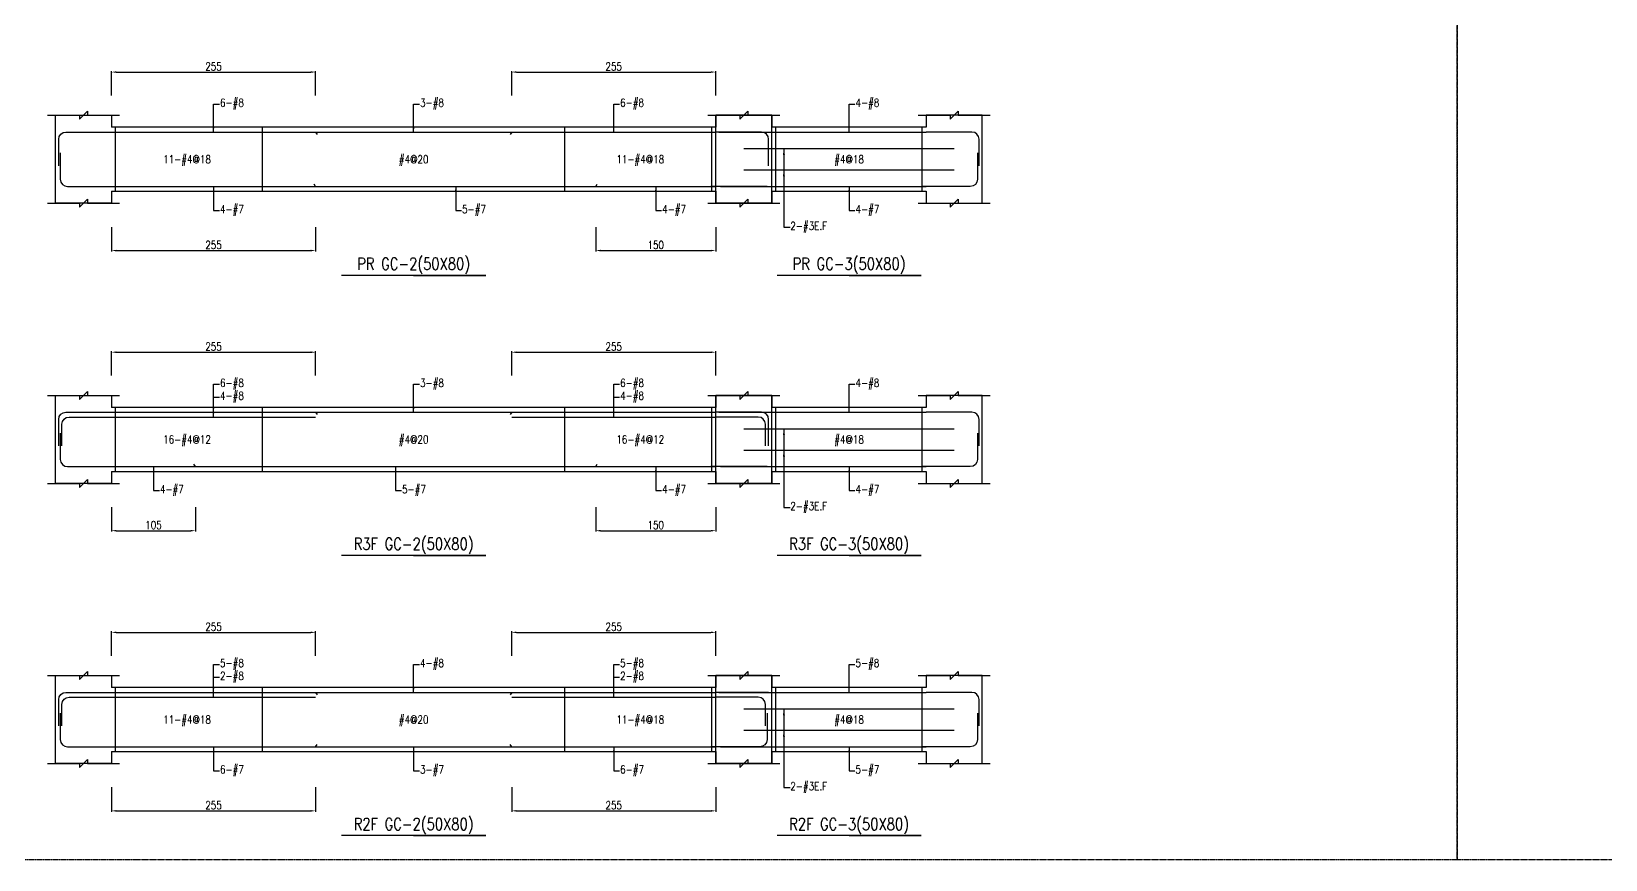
# Model space of a CAD drawing. Header units: millimetres. Extents: x 0 to 84580, y -12276 to 4373.
# Drawn here: x 27593 to 29560, y 0 to 1034 of the extents above; entities that cross this region are included whole.
import ezdxf
from ezdxf.enums import TextEntityAlignment as Align

# ---------------------------------------------------------------- set-up
doc = ezdxf.new("R2010")
doc.units = ezdxf.units.MM
doc.header["$MEASUREMENT"] = 0
doc.linetypes.add('CENTER', pattern=[2, 1.25, -0.25, 0.25, -0.25])
for name, color, linetype in [('S-DIM', 2, 'Continuous'), ('S-GRID', 1, 'CENTER'), ('S-LEADER', 2, 'Continuous'), ('S-RC', 130, 'Continuous'), ('S-REINF', 6, 'Continuous'), ('S-TEXT', 2, 'Continuous')]:
    doc.layers.add(name, color=color, linetype=linetype)
doc.styles.add('CS4', font='romans.shx', dxfattribs={"width": 0.8, "bigfont": 'lsp.shx'})
doc.styles.get("Standard").update_dxf_attribs({"font": 'arial.ttf'})
doc.dimstyles.new('ISO-25', dxfattribs={"dimtxt": 2.5, "dimasz": 2.5, "dimexe": 1.25, "dimexo": 0.625, "dimtad": 1, "dimtxsty": 'Standard', "dimcen": 2.5, "dimadec": 0, "dimazin": 0, "dimtfac": 1, "dimtmove": 0, "dimatfit": 3, "dimfxl": 0, "dimarcsym": 0})

# ---------------------------------------------------------------- blocks, each defined once
blk = doc.blocks.new('*D116')
at = {"layer": 'DEFPOINTS', "color": 0, "transparency": 16777216}
for p in [(27947.8, 283.8), (27692.8, 253.8), (27947.8, 253.8)]:
    blk.add_point(p, dxfattribs=at)
at = {"layer": 'S-DIM', "color": 0, "lineweight": -2, "transparency": 16777216}
for p, q in [((27692.8, 254.5), (27692.8, 285.1)), ((27698.8, 283.8), (27941.8, 283.8)), ((27947.8, 254.5), (27947.8, 285.1))]:
    blk.add_line(p, q, dxfattribs=at)
at = {"layer": 'S-DIM', "color": 0, "transparency": 16777216}
for points in [[(27698.8, 284.8), (27698.8, 282.8), (27692.8, 283.8)], [(27941.8, 284.8), (27941.8, 282.8), (27947.8, 283.8)]]:
    blk.add_solid(points, dxfattribs=at)
at = {"layer": 'S-DIM', "color": 0, "transparency": 16777216, "insert": (27820.3, 290.8), "char_height": 10, "attachment_point": 5, "style": 'CS4'}
blk.add_mtext('255', dxfattribs=at)
blk = doc.blocks.new('*D117')
at = {"layer": 'DEFPOINTS', "color": 0, "transparency": 16777216}
for p in [(28447.8, 283.8), (28192.8, 253.8), (28447.8, 253.8)]:
    blk.add_point(p, dxfattribs=at)
at = {"layer": 'S-DIM', "color": 0, "lineweight": -2, "transparency": 16777216}
for p, q in [((28192.8, 254.5), (28192.8, 285.1)), ((28198.8, 283.8), (28441.8, 283.8)), ((28447.8, 254.5), (28447.8, 285.1))]:
    blk.add_line(p, q, dxfattribs=at)
at = {"layer": 'S-DIM', "color": 0, "transparency": 16777216}
for points in [[(28198.8, 284.8), (28198.8, 282.8), (28192.8, 283.8)], [(28441.8, 284.8), (28441.8, 282.8), (28447.8, 283.8)]]:
    blk.add_solid(points, dxfattribs=at)
at = {"layer": 'S-DIM', "color": 0, "transparency": 16777216, "insert": (28320.3, 290.8), "char_height": 10, "attachment_point": 5, "style": 'CS4'}
blk.add_mtext('255', dxfattribs=at)
blk = doc.blocks.new('*D118')
at = {"layer": 'DEFPOINTS', "color": 0, "transparency": 16777216}
for p in [(27692.8, 90.8), (27947.8, 90.8), (27947.8, 60.8)]:
    blk.add_point(p, dxfattribs=at)
at = {"layer": 'S-DIM', "color": 0, "lineweight": -2, "transparency": 16777216}
for p, q in [((27692.8, 90.2), (27692.8, 59.6)), ((27947.8, 90.2), (27947.8, 59.6)), ((27698.8, 60.8), (27941.8, 60.8))]:
    blk.add_line(p, q, dxfattribs=at)
at = {"layer": 'S-DIM', "color": 0, "transparency": 16777216}
for points in [[(27698.8, 61.8), (27698.8, 59.8), (27692.8, 60.8)], [(27941.8, 61.8), (27941.8, 59.8), (27947.8, 60.8)]]:
    blk.add_solid(points, dxfattribs=at)
at = {"layer": 'S-DIM', "color": 0, "transparency": 16777216, "insert": (27820.3, 67.8), "char_height": 10, "attachment_point": 5, "style": 'CS4'}
blk.add_mtext('255', dxfattribs=at)
blk = doc.blocks.new('*D119')
at = {"layer": 'DEFPOINTS', "color": 0, "transparency": 16777216}
for p in [(28192.8, 90.8), (28447.8, 90.8), (28447.8, 60.8)]:
    blk.add_point(p, dxfattribs=at)
at = {"layer": 'S-DIM', "color": 0, "lineweight": -2, "transparency": 16777216}
for p, q in [((28192.8, 90.2), (28192.8, 59.6)), ((28447.8, 90.2), (28447.8, 59.6)), ((28198.8, 60.8), (28441.8, 60.8))]:
    blk.add_line(p, q, dxfattribs=at)
at = {"layer": 'S-DIM', "color": 0, "transparency": 16777216}
for points in [[(28198.8, 61.8), (28198.8, 59.8), (28192.8, 60.8)], [(28441.8, 61.8), (28441.8, 59.8), (28447.8, 60.8)]]:
    blk.add_solid(points, dxfattribs=at)
at = {"layer": 'S-DIM', "color": 0, "transparency": 16777216, "insert": (28320.3, 67.8), "char_height": 10, "attachment_point": 5, "style": 'CS4'}
blk.add_mtext('255', dxfattribs=at)
blk = doc.blocks.new('*D120')
at = {"layer": 'DEFPOINTS', "color": 0, "transparency": 16777216}
for p in [(27947.8, 633.8), (27692.8, 603.8), (27947.8, 603.8)]:
    blk.add_point(p, dxfattribs=at)
at = {"layer": 'S-DIM', "color": 0, "lineweight": -2, "transparency": 16777216}
for p, q in [((27692.8, 604.5), (27692.8, 635.1)), ((27698.8, 633.8), (27941.8, 633.8)), ((27947.8, 604.5), (27947.8, 635.1))]:
    blk.add_line(p, q, dxfattribs=at)
at = {"layer": 'S-DIM', "color": 0, "transparency": 16777216}
for points in [[(27698.8, 634.8), (27698.8, 632.8), (27692.8, 633.8)], [(27941.8, 634.8), (27941.8, 632.8), (27947.8, 633.8)]]:
    blk.add_solid(points, dxfattribs=at)
at = {"layer": 'S-DIM', "color": 0, "transparency": 16777216, "insert": (27820.3, 640.8), "char_height": 10, "attachment_point": 5, "style": 'CS4'}
blk.add_mtext('255', dxfattribs=at)
blk = doc.blocks.new('*D121')
at = {"layer": 'DEFPOINTS', "color": 0, "transparency": 16777216}
for p in [(28447.8, 633.8), (28192.8, 603.8), (28447.8, 603.8)]:
    blk.add_point(p, dxfattribs=at)
at = {"layer": 'S-DIM', "color": 0, "lineweight": -2, "transparency": 16777216}
for p, q in [((28192.8, 604.5), (28192.8, 635.1)), ((28198.8, 633.8), (28441.8, 633.8)), ((28447.8, 604.5), (28447.8, 635.1))]:
    blk.add_line(p, q, dxfattribs=at)
at = {"layer": 'S-DIM', "color": 0, "transparency": 16777216}
for points in [[(28198.8, 634.8), (28198.8, 632.8), (28192.8, 633.8)], [(28441.8, 634.8), (28441.8, 632.8), (28447.8, 633.8)]]:
    blk.add_solid(points, dxfattribs=at)
at = {"layer": 'S-DIM', "color": 0, "transparency": 16777216, "insert": (28320.3, 640.8), "char_height": 10, "attachment_point": 5, "style": 'CS4'}
blk.add_mtext('255', dxfattribs=at)
blk = doc.blocks.new('*D122')
at = {"layer": 'DEFPOINTS', "color": 0, "transparency": 16777216}
for p in [(27692.8, 440.8), (27797.8, 440.8), (27797.8, 410.8)]:
    blk.add_point(p, dxfattribs=at)
at = {"layer": 'S-DIM', "color": 0, "lineweight": -2, "transparency": 16777216}
for p, q in [((27692.8, 440.2), (27692.8, 409.6)), ((27797.8, 440.2), (27797.8, 409.6)), ((27698.8, 410.8), (27791.8, 410.8))]:
    blk.add_line(p, q, dxfattribs=at)
at = {"layer": 'S-DIM', "color": 0, "transparency": 16777216}
for points in [[(27698.8, 411.8), (27698.8, 409.8), (27692.8, 410.8)], [(27791.8, 411.8), (27791.8, 409.8), (27797.8, 410.8)]]:
    blk.add_solid(points, dxfattribs=at)
at = {"layer": 'S-DIM', "color": 0, "transparency": 16777216, "insert": (27745.3, 417.8), "char_height": 10, "attachment_point": 5, "style": 'CS4'}
blk.add_mtext('105', dxfattribs=at)
blk = doc.blocks.new('*D123')
at = {"layer": 'DEFPOINTS', "color": 0, "transparency": 16777216}
for p in [(28297.8, 440.8), (28447.8, 440.8), (28447.8, 410.8)]:
    blk.add_point(p, dxfattribs=at)
at = {"layer": 'S-DIM', "color": 0, "lineweight": -2, "transparency": 16777216}
for p, q in [((28297.8, 440.2), (28297.8, 409.6)), ((28447.8, 440.2), (28447.8, 409.6)), ((28303.8, 410.8), (28441.8, 410.8))]:
    blk.add_line(p, q, dxfattribs=at)
at = {"layer": 'S-DIM', "color": 0, "transparency": 16777216}
for points in [[(28303.8, 411.8), (28303.8, 409.8), (28297.8, 410.8)], [(28441.8, 411.8), (28441.8, 409.8), (28447.8, 410.8)]]:
    blk.add_solid(points, dxfattribs=at)
at = {"layer": 'S-DIM', "color": 0, "transparency": 16777216, "insert": (28372.8, 417.8), "char_height": 10, "attachment_point": 5, "style": 'CS4'}
blk.add_mtext('150', dxfattribs=at)
blk = doc.blocks.new('*D124')
at = {"layer": 'DEFPOINTS', "color": 0, "transparency": 16777216}
for p in [(27947.8, 983.8), (27692.8, 953.8), (27947.8, 953.8)]:
    blk.add_point(p, dxfattribs=at)
at = {"layer": 'S-DIM', "color": 0, "lineweight": -2, "transparency": 16777216}
for p, q in [((27692.8, 954.5), (27692.8, 985.1)), ((27698.8, 983.8), (27941.8, 983.8)), ((27947.8, 954.5), (27947.8, 985.1))]:
    blk.add_line(p, q, dxfattribs=at)
at = {"layer": 'S-DIM', "color": 0, "transparency": 16777216}
for points in [[(27698.8, 984.8), (27698.8, 982.8), (27692.8, 983.8)], [(27941.8, 984.8), (27941.8, 982.8), (27947.8, 983.8)]]:
    blk.add_solid(points, dxfattribs=at)
at = {"layer": 'S-DIM', "color": 0, "transparency": 16777216, "insert": (27820.3, 990.8), "char_height": 10, "attachment_point": 5, "style": 'CS4'}
blk.add_mtext('255', dxfattribs=at)
blk = doc.blocks.new('*D128')
at = {"layer": 'DEFPOINTS', "color": 0, "transparency": 16777216}
for p in [(28447.8, 983.8), (28192.8, 953.8), (28447.8, 953.8)]:
    blk.add_point(p, dxfattribs=at)
at = {"layer": 'S-DIM', "color": 0, "lineweight": -2, "transparency": 16777216}
for p, q in [((28192.8, 954.5), (28192.8, 985.1)), ((28198.8, 983.8), (28441.8, 983.8)), ((28447.8, 954.5), (28447.8, 985.1))]:
    blk.add_line(p, q, dxfattribs=at)
at = {"layer": 'S-DIM', "color": 0, "transparency": 16777216}
for points in [[(28198.8, 984.8), (28198.8, 982.8), (28192.8, 983.8)], [(28441.8, 984.8), (28441.8, 982.8), (28447.8, 983.8)]]:
    blk.add_solid(points, dxfattribs=at)
at = {"layer": 'S-DIM', "color": 0, "transparency": 16777216, "insert": (28320.3, 990.8), "char_height": 10, "attachment_point": 5, "style": 'CS4'}
blk.add_mtext('255', dxfattribs=at)
blk = doc.blocks.new('*D129')
at = {"layer": 'DEFPOINTS', "color": 0, "transparency": 16777216}
for p in [(27692.8, 790.8), (27947.8, 790.8), (27947.8, 760.8)]:
    blk.add_point(p, dxfattribs=at)
at = {"layer": 'S-DIM', "color": 0, "lineweight": -2, "transparency": 16777216}
for p, q in [((27692.8, 790.2), (27692.8, 759.6)), ((27947.8, 790.2), (27947.8, 759.6)), ((27698.8, 760.8), (27941.8, 760.8))]:
    blk.add_line(p, q, dxfattribs=at)
at = {"layer": 'S-DIM', "color": 0, "transparency": 16777216}
for points in [[(27698.8, 761.8), (27698.8, 759.8), (27692.8, 760.8)], [(27941.8, 761.8), (27941.8, 759.8), (27947.8, 760.8)]]:
    blk.add_solid(points, dxfattribs=at)
at = {"layer": 'S-DIM', "color": 0, "transparency": 16777216, "insert": (27820.3, 767.8), "char_height": 10, "attachment_point": 5, "style": 'CS4'}
blk.add_mtext('255', dxfattribs=at)
blk = doc.blocks.new('*D130')
at = {"layer": 'DEFPOINTS', "color": 0, "transparency": 16777216}
for p in [(28297.8, 790.8), (28447.8, 790.8), (28447.8, 760.8)]:
    blk.add_point(p, dxfattribs=at)
at = {"layer": 'S-DIM', "color": 0, "lineweight": -2, "transparency": 16777216}
for p, q in [((28297.8, 790.2), (28297.8, 759.6)), ((28447.8, 790.2), (28447.8, 759.6)), ((28303.8, 760.8), (28441.8, 760.8))]:
    blk.add_line(p, q, dxfattribs=at)
at = {"layer": 'S-DIM', "color": 0, "transparency": 16777216}
for points in [[(28303.8, 761.8), (28303.8, 759.8), (28297.8, 760.8)], [(28441.8, 761.8), (28441.8, 759.8), (28447.8, 760.8)]]:
    blk.add_solid(points, dxfattribs=at)
at = {"layer": 'S-DIM', "color": 0, "transparency": 16777216, "insert": (28372.8, 767.8), "char_height": 10, "attachment_point": 5, "style": 'CS4'}
blk.add_mtext('150', dxfattribs=at)

msp = doc.modelspace()

# ---------------------------------------------------------------- linework, layer by layer
at = {"layer": 'S-GRID'}
for points in [[(26145, 0), (29374, 0), (29374, 2069), (26145, 2069), (26145, 0)], [(29374, 0), (32603, 0), (32603, 2069), (29374, 2069), (29374, 0)]]:
    msp.add_lwpolyline(points, dxfattribs=at)
at = {"layer": 'S-RC'}
for points in [[(27612.824, 929.827), (27652.824, 929.82), (27652.823, 924.82), (27662.825, 934.818), (27662.824, 929.818), (27702.824, 929.81)], [(27692.824, 834.827), (27692.824, 819.827), (27622.824, 819.827), (27622.824, 929.827), (27692.824, 929.827), (27692.824, 914.827)], [(28437.724, 929.827), (28477.824, 929.82), (28477.823, 924.82), (28487.825, 934.818), (28487.824, 929.818), (28527.924, 929.81)], [(28437.824, 929.827), (28477.824, 929.82), (28477.823, 924.82), (28487.825, 934.818), (28487.824, 929.818), (28527.824, 929.81)], [(28517.924, 834.827), (28517.924, 819.827), (28447.724, 819.827), (28447.724, 929.827), (28517.924, 929.827), (28517.924, 914.827)], [(28447.824, 834.827), (28447.824, 819.827), (28517.824, 819.827), (28517.824, 929.827), (28447.824, 929.827), (28447.824, 914.827)], [(28700.824, 929.827), (28740.824, 929.82), (28740.823, 924.82), (28750.825, 934.818), (28750.824, 929.818), (28790.824, 929.81)], [(28710.824, 834.827), (28710.824, 819.827), (28780.824, 819.827), (28780.824, 929.827), (28710.824, 929.827), (28710.824, 914.827)], [(28447.824, 914.827), (27692.824, 914.827)], [(28710.824, 914.827), (28517.924, 914.827)], [(27692.824, 834.827), (28447.824, 834.827)], [(28517.924, 834.827), (28710.824, 834.827)], [(27612.824, 819.827), (27652.824, 819.82), (27652.823, 814.82), (27662.825, 824.818), (27662.824, 819.818), (27702.824, 819.81)], [(28437.724, 819.827), (28477.824, 819.82), (28477.823, 814.82), (28487.825, 824.818), (28487.824, 819.818), (28527.924, 819.81)], [(28437.824, 819.827), (28477.824, 819.82), (28477.823, 814.82), (28487.825, 824.818), (28487.824, 819.818), (28527.824, 819.81)], [(28700.824, 819.827), (28740.824, 819.82), (28740.823, 814.82), (28750.825, 824.818), (28750.824, 819.818), (28790.824, 819.81)], [(28070.324, 729.827), (28160.324, 729.827), (27980.324, 729.827)], [(28614.324, 729.827), (28704.324, 729.827), (28524.324, 729.827)], [(27612.824, 579.827), (27652.824, 579.82), (27652.823, 574.82), (27662.825, 584.818), (27662.824, 579.818), (27702.824, 579.81)], [(27692.824, 484.827), (27692.824, 469.827), (27622.824, 469.827), (27622.824, 579.827), (27692.824, 579.827), (27692.824, 564.827)], [(28437.724, 579.827), (28477.824, 579.82), (28477.823, 574.82), (28487.825, 584.818), (28487.824, 579.818), (28527.924, 579.81)], [(28437.824, 579.827), (28477.824, 579.82), (28477.823, 574.82), (28487.825, 584.818), (28487.824, 579.818), (28527.824, 579.81)], [(28517.924, 484.827), (28517.924, 469.827), (28447.724, 469.827), (28447.724, 579.827), (28517.924, 579.827), (28517.924, 564.827)], [(28447.824, 484.827), (28447.824, 469.827), (28517.824, 469.827), (28517.824, 579.827), (28447.824, 579.827), (28447.824, 564.827)], [(28700.824, 579.827), (28740.824, 579.82), (28740.823, 574.82), (28750.825, 584.818), (28750.824, 579.818), (28790.824, 579.81)], [(28710.824, 484.827), (28710.824, 469.827), (28780.824, 469.827), (28780.824, 579.827), (28710.824, 579.827), (28710.824, 564.827)], [(28447.824, 564.827), (27692.824, 564.827)], [(28710.824, 564.827), (28517.924, 564.827)], [(27612.824, 469.827), (27652.824, 469.82), (27652.823, 464.82), (27662.825, 474.818), (27662.824, 469.818), (27702.824, 469.81)], [(27692.824, 484.827), (28447.824, 484.827)], [(28437.724, 469.827), (28477.824, 469.82), (28477.823, 464.82), (28487.825, 474.818), (28487.824, 469.818), (28527.924, 469.81)], [(28437.824, 469.827), (28477.824, 469.82), (28477.823, 464.82), (28487.825, 474.818), (28487.824, 469.818), (28527.824, 469.81)], [(28517.924, 484.827), (28710.824, 484.827)], [(28700.824, 469.827), (28740.824, 469.82), (28740.823, 464.82), (28750.825, 474.818), (28750.824, 469.818), (28790.824, 469.81)], [(28070.324, 379.827), (28160.324, 379.827), (27980.324, 379.827)], [(28614.324, 379.827), (28704.324, 379.827), (28524.324, 379.827)], [(27612.824, 229.827), (27652.824, 229.82), (27652.823, 224.82), (27662.825, 234.818), (27662.824, 229.818), (27702.824, 229.81)], [(27692.824, 134.827), (27692.824, 119.827), (27622.824, 119.827), (27622.824, 229.827), (27692.824, 229.827), (27692.824, 214.827)], [(28437.724, 229.827), (28477.824, 229.82), (28477.823, 224.82), (28487.825, 234.818), (28487.824, 229.818), (28527.924, 229.81)], [(28437.824, 229.827), (28477.824, 229.82), (28477.823, 224.82), (28487.825, 234.818), (28487.824, 229.818), (28527.824, 229.81)], [(28517.924, 134.827), (28517.924, 119.827), (28447.724, 119.827), (28447.724, 229.827), (28517.924, 229.827), (28517.924, 214.827)], [(28447.824, 134.827), (28447.824, 119.827), (28517.824, 119.827), (28517.824, 229.827), (28447.824, 229.827), (28447.824, 214.827)], [(28700.824, 229.827), (28740.824, 229.82), (28740.823, 224.82), (28750.825, 234.818), (28750.824, 229.818), (28790.824, 229.81)], [(28710.824, 134.827), (28710.824, 119.827), (28780.824, 119.827), (28780.824, 229.827), (28710.824, 229.827), (28710.824, 214.827)], [(28447.824, 214.827), (27692.824, 214.827)], [(28710.824, 214.827), (28517.924, 214.827)], [(27612.824, 119.827), (27652.824, 119.82), (27652.823, 114.82), (27662.825, 124.818), (27662.824, 119.818), (27702.824, 119.81)], [(27692.824, 134.827), (28447.824, 134.827)], [(28437.724, 119.827), (28477.824, 119.82), (28477.823, 114.82), (28487.825, 124.818), (28487.824, 119.818), (28527.924, 119.81)], [(28437.824, 119.827), (28477.824, 119.82), (28477.823, 114.82), (28487.825, 124.818), (28487.824, 119.818), (28527.824, 119.81)], [(28517.924, 134.827), (28710.824, 134.827)], [(28700.824, 119.827), (28740.824, 119.82), (28740.823, 114.82), (28750.825, 124.818), (28750.824, 119.818), (28790.824, 119.81)], [(28070.324, 29.827), (28160.324, 29.827), (27980.324, 29.827)], [(28614.324, 29.827), (28704.324, 29.827), (28524.324, 29.827)]]:
    msp.add_lwpolyline(points, dxfattribs=at)
at = {"layer": 'S-REINF'}
for points in [[(27626.824, 866.827), (27626.824, 899.827, -0.41421356), (27635.824, 908.827), (27692.824, 908.827)], [(28513.824, 866.827), (28513.824, 899.827, 0.41421356), (28504.824, 908.827), (28447.824, 908.827)], [(28776.824, 866.827), (28776.824, 899.827, 0.41421356), (28767.824, 908.827), (28710.824, 908.827)], [(27628.824, 882.827), (27628.824, 849.827, 0.41421356), (27637.824, 840.827), (27692.824, 840.827)], [(28774.824, 882.827), (28774.824, 849.827, -0.41421356), (28765.824, 840.827), (28704.824, 840.827)], [(27626.824, 516.827), (27626.824, 549.827, -0.41421356), (27635.824, 558.827), (27692.824, 558.827)], [(27630.824, 516.827), (27630.824, 543.827, -0.41421356), (27639.824, 552.827), (27692.824, 552.827)], [(28513.824, 516.827), (28513.824, 549.827, 0.41421356), (28504.824, 558.827), (28447.824, 558.827)], [(28509.824, 516.827), (28509.824, 543.827, 0.41421356), (28500.824, 552.827), (28447.824, 552.827)], [(28776.824, 516.827), (28776.824, 549.827, 0.41421356), (28767.824, 558.827), (28710.824, 558.827)], [(27628.824, 532.827), (27628.824, 499.827, 0.41421356), (27637.824, 490.827), (27692.824, 490.827)], [(28774.824, 532.827), (28774.824, 499.827, -0.41421356), (28765.824, 490.827), (28704.824, 490.827)], [(27626.824, 166.827), (27626.824, 199.827, -0.41421356), (27635.824, 208.827), (27692.824, 208.827)], [(27630.824, 166.827), (27630.824, 193.827, -0.41421356), (27639.824, 202.827), (27692.824, 202.827)], [(28509.824, 166.827), (28509.824, 193.827, 0.41421356), (28500.824, 202.827), (28447.824, 202.827)], [(28776.824, 166.827), (28776.824, 199.827, 0.41421356), (28767.824, 208.827), (28710.824, 208.827)], [(27628.824, 182.827), (27628.824, 149.827, 0.41421356), (27637.824, 140.827), (27692.824, 140.827)], [(28511.824, 182.827), (28511.824, 149.827, -0.41421356), (28502.824, 140.827), (28441.824, 140.827)], [(28774.824, 182.827), (28774.824, 149.827, -0.41421356), (28765.824, 140.827), (28704.824, 140.827)]]:
    msp.add_lwpolyline(points, format="xyb", dxfattribs=at)
for points in [[(27692.824, 908.827), (27947.824, 908.827)], [(27947.824, 908.827), (27949.824, 905.827)], [(27947.824, 908.827), (28192.824, 908.827)], [(28192.824, 908.827), (28190.824, 905.827)], [(28192.824, 908.827), (28447.824, 908.827)], [(28451.724, 908.827), (28517.924, 908.827)], [(28517.924, 908.827), (28710.824, 908.827)], [(27692.824, 840.827), (27947.824, 840.827)], [(27947.824, 840.827), (27945.824, 843.827)], [(27947.824, 840.827), (28297.824, 840.827)], [(28297.824, 840.827), (28299.824, 843.827)], [(28297.824, 840.827), (28447.824, 840.827)], [(28511.824, 840.827), (28441.824, 840.827)], [(28453.724, 840.827), (28517.924, 840.827)], [(28517.924, 840.827), (28710.824, 840.827)], [(27692.824, 558.827), (27947.824, 558.827)], [(27692.824, 552.827), (27947.824, 552.827)], [(27947.824, 558.827), (27949.824, 555.827)], [(27947.824, 558.827), (28192.824, 558.827)], [(28192.824, 558.827), (28190.824, 555.827)], [(28192.824, 558.827), (28447.824, 558.827)], [(28192.824, 552.827), (28447.824, 552.827)], [(28451.724, 558.827), (28517.924, 558.827)], [(28517.924, 558.827), (28710.824, 558.827)], [(27797.824, 490.827), (27795.824, 493.827)], [(28297.824, 490.827), (28299.824, 493.827)], [(27692.824, 490.827), (27797.824, 490.827)], [(27797.824, 490.827), (28297.824, 490.827)], [(28297.824, 490.827), (28447.824, 490.827)], [(28511.824, 490.827), (28441.824, 490.827)], [(28453.724, 490.827), (28517.924, 490.827)], [(28517.924, 490.827), (28710.824, 490.827)], [(27692.824, 208.827), (27947.824, 208.827)], [(27692.824, 202.827), (27947.824, 202.827)], [(27947.824, 208.827), (27949.824, 205.827)], [(27947.824, 208.827), (28192.824, 208.827)], [(28192.824, 208.827), (28190.824, 205.827)], [(28192.824, 208.827), (28447.824, 208.827)], [(28192.824, 202.827), (28447.824, 202.827)], [(28513.824, 208.827), (28447.824, 208.827)], [(28451.724, 208.827), (28517.924, 208.827)], [(28517.924, 208.827), (28710.824, 208.827)], [(27692.824, 140.827), (27947.824, 140.827)], [(27947.824, 140.827), (27949.824, 143.827)], [(27947.824, 140.827), (28192.824, 140.827)], [(28192.824, 140.827), (28190.824, 143.827)], [(28192.824, 140.827), (28447.824, 140.827)], [(28453.724, 140.827), (28517.924, 140.827)], [(28517.924, 140.827), (28710.824, 140.827)]]:
    msp.add_lwpolyline(points, dxfattribs=at)
at = {"layer": 'S-REINF', "color": 1}
for points in [[(27697.824, 834.827), (27697.824, 914.827)], [(27881.574, 834.827), (27881.574, 914.827)], [(28259.074, 834.827), (28259.074, 914.827)], [(28442.824, 834.827), (28442.824, 914.827)], [(28522.924, 834.827), (28522.924, 914.827)], [(28705.824, 834.827), (28705.824, 914.827)], [(28482.824, 888.161), (28745.824, 888.161)], [(28482.824, 861.494), (28745.824, 861.494)], [(27697.824, 484.827), (27697.824, 564.827)], [(27881.574, 484.827), (27881.574, 564.827)], [(28259.074, 484.827), (28259.074, 564.827)], [(28442.824, 484.827), (28442.824, 564.827)], [(28522.924, 484.827), (28522.924, 564.827)], [(28705.824, 484.827), (28705.824, 564.827)], [(28482.824, 538.161), (28745.824, 538.161)], [(28482.824, 511.494), (28745.824, 511.494)], [(27697.824, 134.827), (27697.824, 214.827)], [(27881.574, 134.827), (27881.574, 214.827)], [(28259.074, 134.827), (28259.074, 214.827)], [(28442.824, 134.827), (28442.824, 214.827)], [(28522.924, 134.827), (28522.924, 214.827)], [(28705.824, 134.827), (28705.824, 214.827)], [(28482.824, 188.161), (28745.824, 188.161)], [(28482.824, 161.494), (28745.824, 161.494)]]:
    msp.add_lwpolyline(points, dxfattribs=at)

# ---------------------------------------------------------------- texts
at = {"layer": 'S-LEADER', "char_height": 10, "attachment_point": 4, "style": 'CS4'}
for s, insert in [('6-#8', (27828.324, 943.827)), ('3-#8', (28078.324, 943.827)), ('6-#8', (28328.324, 943.827)), ('4-#8', (28622.374, 943.827)), ('4-#7', (27828.324, 810.827)), ('5-#7', (28130.824, 810.827)), ('4-#7', (28380.824, 810.827)), ('4-#7', (28622.374, 810.827)), ('6-#8', (27828.324, 593.827)), ('3-#8', (28078.324, 593.827)), ('6-#8', (28328.324, 593.827)), ('4-#8', (28622.374, 593.827)), ('4-#8', (27828.324, 577.827)), ('4-#8', (28328.324, 577.827)), ('4-#7', (27753.324, 460.827)), ('5-#7', (28055.824, 460.827)), ('4-#7', (28380.824, 460.827)), ('4-#7', (28622.374, 460.827)), ('5-#8', (27828.324, 243.827)), ('2-#8', (27828.324, 227.827)), ('4-#8', (28078.324, 243.827)), ('5-#8', (28328.324, 243.827)), ('2-#8', (28328.324, 227.827)), ('5-#8', (28622.374, 243.827)), ('6-#7', (27828.324, 110.827)), ('3-#7', (28078.324, 110.827)), ('6-#7', (28328.324, 110.827)), ('5-#7', (28622.374, 110.827))]:
    msp.add_mtext(s, dxfattribs=dict(at, insert=insert))
at = {"layer": 'S-LEADER', "color": 3, "char_height": 10, "attachment_point": 4, "style": 'CS4'}
for insert in [(28540.924, 789.827), (28540.924, 439.827), (28540.924, 89.827)]:
    msp.add_mtext('2-#3E.F', dxfattribs=dict(at, insert=insert))
at = {"layer": 'S-RC', "style": 'CS4', "width": 0.8}
for s, p in [('PR GC-2(50X80)', (28070.324, 736.827)), ('PR GC-3(50X80)', (28614.324, 736.827)), ('R3F GC-2(50X80)', (28070.324, 386.827)), ('R3F GC-3(50X80)', (28614.324, 386.827)), ('R2F GC-2(50X80)', (28070.324, 36.827)), ('R2F GC-3(50X80)', (28614.324, 36.827))]:
    msp.add_text(s, height=15, dxfattribs=at).set_placement(p, align=Align.CENTER)
at = {"layer": 'S-TEXT', "color": 1, "style": 'CS4', "width": 0.8}
for s, p in [('11-#4@18', (27787.199, 869.827)), ('#4@20', (28070.324, 869.827)), ('11-#4@18', (28353.449, 869.827)), ('#4@18', (28614.374, 869.827)), ('16-#4@12', (27787.199, 519.827)), ('#4@20', (28070.324, 519.827)), ('16-#4@12', (28353.449, 519.827)), ('#4@18', (28614.374, 519.827)), ('11-#4@18', (27787.199, 169.827)), ('#4@20', (28070.324, 169.827)), ('11-#4@18', (28353.449, 169.827)), ('#4@18', (28614.374, 169.827))]:
    msp.add_text(s, height=10, dxfattribs=at).set_placement(p, align=Align.CENTER)

# ---------------------------------------------------------------- dimensions: what is measured, and where the dimension line sits
at = {"layer": 'S-DIM'}
for p1, p2, distance, picture, middle in [((27692.824, 953.827), (27947.824, 953.827), 30, '*D124', (27820.324, 990.827)), ((28192.824, 953.827), (28447.824, 953.827), 30, '*D128', (28320.324, 990.827)), ((27692.824, 790.827), (27947.824, 790.827), -30, '*D129', (27820.324, 767.827)), ((28297.824, 790.827), (28447.824, 790.827), -30, '*D130', (28372.824, 767.827)), ((27692.824, 603.827), (27947.824, 603.827), 30, '*D120', (27820.324, 640.827)), ((28192.824, 603.827), (28447.824, 603.827), 30, '*D121', (28320.324, 640.827)), ((27692.824, 440.827), (27797.824, 440.827), -30, '*D122', (27745.324, 417.827)), ((28297.824, 440.827), (28447.824, 440.827), -30, '*D123', (28372.824, 417.827)), ((27692.824, 253.827), (27947.824, 253.827), 30, '*D116', (27820.324, 290.827)), ((28192.824, 253.827), (28447.824, 253.827), 30, '*D117', (28320.324, 290.827)), ((27692.824, 90.827), (27947.824, 90.827), -30, '*D118', (27820.324, 67.827)), ((28192.824, 90.827), (28447.824, 90.827), -30, '*D119', (28320.324, 67.827))]:
    dim = msp.add_aligned_dim(p1=p1, p2=p2, distance=distance, dimstyle='ISO-25', override={"dimtxt": 10, "dimasz": 6, "dimgap": 2, "dimtxsty": 'CS4'}, dxfattribs=at)
    dim.commit()
    dim.dimension.update_dxf_attribs({"geometry": picture, "text_midpoint": middle})

# ---------------------------------------------------------------- leaders
at = {"layer": 'S-LEADER', "annotation_type": 0, "has_hookline": 1, "hookline_direction": 0}
for points, override, text_width in [([(27820.324, 908.827), (27820.324, 943.827), (27827.699, 943.827)], {"dimasz": 6, "dimtad": 0}, 30.476), ([(28070.324, 908.827), (28070.324, 943.827), (28077.699, 943.827)], {"dimasz": 6, "dimtad": 0}, 30.857), ([(28320.324, 908.827), (28320.324, 943.827), (28327.699, 943.827)], {"dimasz": 6, "dimtad": 0}, 30.476), ([(28614.374, 908.827), (28614.374, 943.827), (28621.749, 943.827)], {"dimasz": 6, "dimtad": 0}, 30.857), ([(28532.924, 861.494), (28532.924, 789.827), (28540.299, 789.827)], {"dimasz": 8, "dimtad": 0}, 49.524), ([(27820.324, 840.827), (27820.324, 810.827), (27827.699, 810.827)], {"dimasz": 6, "dimtad": 0}, 30.857), ([(28122.824, 840.827), (28122.824, 810.827), (28130.199, 810.827)], {"dimasz": 6, "dimtad": 0}, 30.857), ([(28372.824, 840.827), (28372.824, 810.827), (28380.199, 810.827)], {"dimasz": 6, "dimtad": 0}, 30.857), ([(28614.374, 840.827), (28614.374, 810.827), (28621.749, 810.827)], {"dimasz": 6, "dimtad": 0}, 30.857), ([(27820.324, 558.827), (27820.324, 593.827), (27827.699, 593.827)], {"dimasz": 6, "dimtad": 0}, 30.476), ([(28070.324, 558.827), (28070.324, 593.827), (28077.699, 593.827)], {"dimasz": 6, "dimtad": 0}, 30.857), ([(28320.324, 558.827), (28320.324, 593.827), (28327.699, 593.827)], {"dimasz": 6, "dimtad": 0}, 30.476), ([(28614.374, 558.827), (28614.374, 593.827), (28621.749, 593.827)], {"dimasz": 6, "dimtad": 0}, 30.857), ([(27820.324, 552.827), (27820.324, 577.827), (27827.699, 577.827)], {"dimasz": 6, "dimtad": 0}, 30.857), ([(28320.324, 552.827), (28320.324, 577.827), (28327.699, 577.827)], {"dimasz": 6, "dimtad": 0}, 30.857), ([(28532.924, 511.494), (28532.924, 439.827), (28540.299, 439.827)], {"dimasz": 8, "dimtad": 0}, 49.524), ([(27745.324, 490.827), (27745.324, 460.827), (27752.699, 460.827)], {"dimasz": 6, "dimtad": 0}, 30.857), ([(28047.824, 490.827), (28047.824, 460.827), (28055.199, 460.827)], {"dimasz": 6, "dimtad": 0}, 30.857), ([(28372.824, 490.827), (28372.824, 460.827), (28380.199, 460.827)], {"dimasz": 6, "dimtad": 0}, 30.857), ([(28614.374, 490.827), (28614.374, 460.827), (28621.749, 460.827)], {"dimasz": 6, "dimtad": 0}, 30.857), ([(27820.324, 208.827), (27820.324, 243.827), (27827.699, 243.827)], {"dimasz": 6, "dimtad": 0}, 30.857), ([(28070.324, 208.827), (28070.324, 243.827), (28077.699, 243.827)], {"dimasz": 6, "dimtad": 0}, 30.857), ([(28320.324, 208.827), (28320.324, 243.827), (28327.699, 243.827)], {"dimasz": 6, "dimtad": 0}, 30.857), ([(28614.374, 208.827), (28614.374, 243.827), (28621.749, 243.827)], {"dimasz": 6, "dimtad": 0}, 30.857), ([(27820.324, 202.827), (27820.324, 227.827), (27827.699, 227.827)], {"dimasz": 6, "dimtad": 0}, 30.857), ([(28320.324, 202.827), (28320.324, 227.827), (28327.699, 227.827)], {"dimasz": 6, "dimtad": 0}, 30.857), ([(28532.924, 161.494), (28532.924, 89.827), (28540.299, 89.827)], {"dimasz": 8, "dimtad": 0}, 49.524), ([(27820.324, 140.827), (27820.324, 110.827), (27827.699, 110.827)], {"dimasz": 6, "dimtad": 0}, 30.476), ([(28070.324, 140.827), (28070.324, 110.827), (28077.699, 110.827)], {"dimasz": 6, "dimtad": 0}, 30.857), ([(28320.324, 140.827), (28320.324, 110.827), (28327.699, 110.827)], {"dimasz": 6, "dimtad": 0}, 30.476), ([(28614.374, 140.827), (28614.374, 110.827), (28621.749, 110.827)], {"dimasz": 6, "dimtad": 0}, 30.857)]:
    msp.add_leader(points, dimstyle='ISO-25', override=override, dxfattribs=dict(at, text_width=text_width))
at = {"layer": 'S-LEADER'}
for points in [[(28532.924, 888.161), (28532.924, 789.827), (28540.924, 789.827)], [(28532.924, 538.161), (28532.924, 439.827), (28540.924, 439.827)], [(28532.924, 188.161), (28532.924, 89.827), (28540.924, 89.827)]]:
    msp.add_leader(points, dimstyle='ISO-25', override={"dimasz": 8}, dxfattribs=at)

doc.saveas('drawing.dxf')
